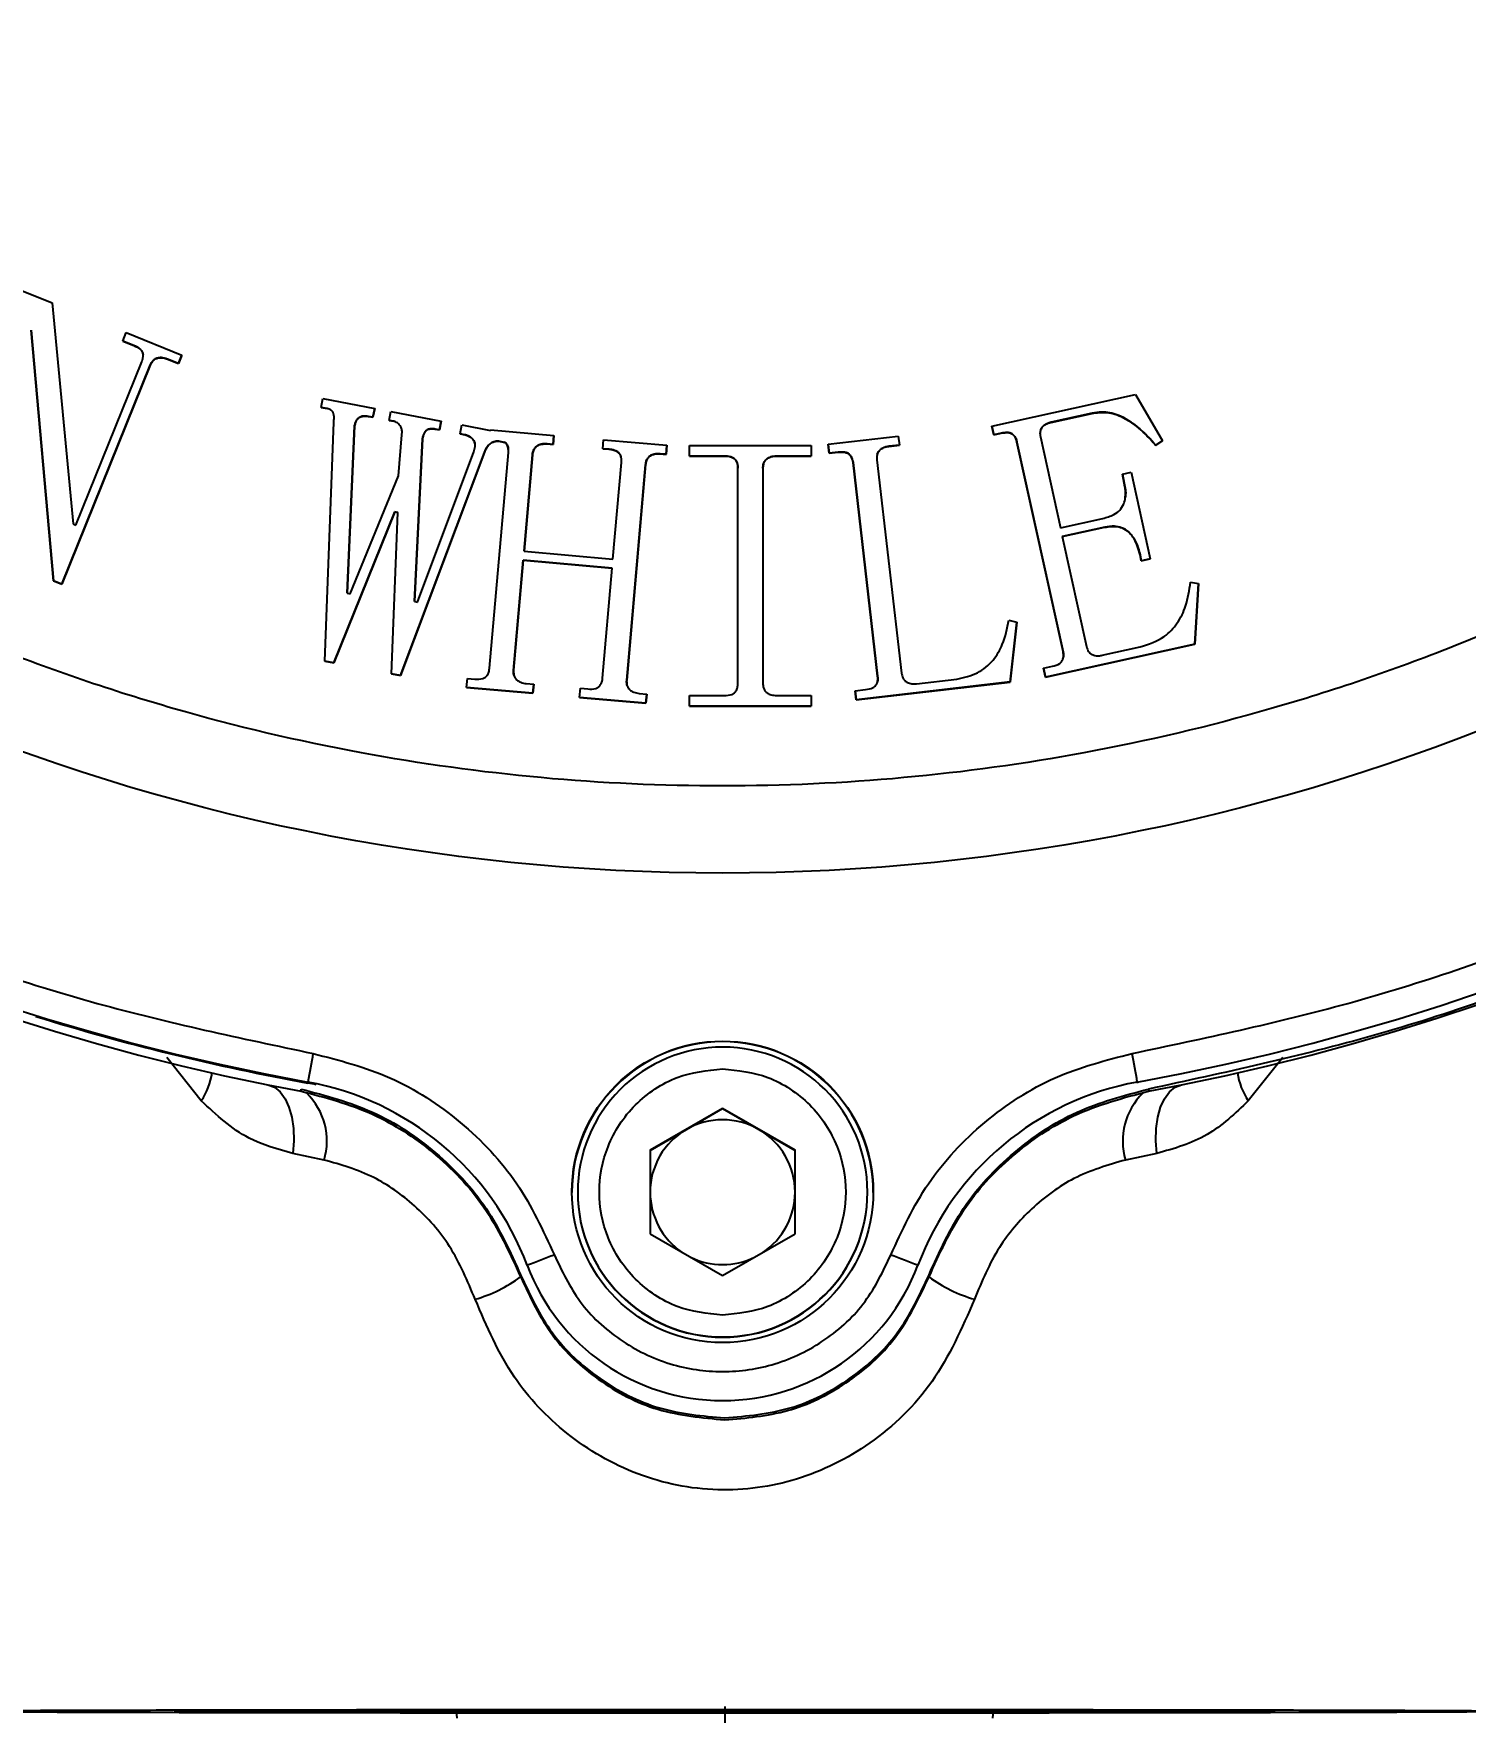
# Model space of a CAD drawing. Header units: millimetres. Extents: x 2126 to 3741, y 477 to 1658.
# Drawn here: x 3296.5 to 3345.9, y 1257.4 to 1315.3 of the extents above; entities that cross this region are included whole.
import ezdxf

# ---------------------------------------------------------------- set-up
doc = ezdxf.new("R2010")
doc.units = ezdxf.units.MM
doc.linetypes.add('EB_DASHDOT', pattern=[39, 30, -3, 3, -3])
doc.layers.add('AM_5', color=3, linetype='Continuous', lineweight=25)
doc.layers.add('CAXA1', color=1, linetype='EB_DASHDOT', lineweight=25)
doc.styles.add('SLDTEXTSTYLE1', font='txt.shx', dxfattribs={"width": 0.7, "bigfont": 'gbcbig.shx'})
doc.dimstyles.new('SLDDIMSTYLE12$0', dxfattribs={"dimtxt": 12, "dimasz": 10, "dimexe": 0, "dimexo": 0.0625, "dimgap": 0.875, "dimtad": 1, "dimdec": 1, "dimlfac": 1.8, "dimrnd": 1e-09, "dimzin": 12, "dimdsep": 46, "dimtxsty": 'SLDTEXTSTYLE1', "dimcen": 0.09, "dimdle": 8.16, "dimclrd": 3, "dimclre": 3, "dimadec": 0, "dimazin": 3, "dimtfac": 1, "dimtdec": 1, "dimtofl": 0, "dimtmove": 0, "dimatfit": 3, "dimfxl": 0, "dimfrac": 2, "dimtolj": 1, "dimlwd": 5, "dimlwe": 5, "dimarcsym": 0})

# ---------------------------------------------------------------- blocks, each defined once
blk = doc.blocks.new('*D71')
at = {"layer": 'AM_5', "color": 3, "linetype": 'Continuous', "lineweight": 5, "transparency": 16777216}
for p, q in [((3320.125, 1555.77), (2982.273, 1555.77)), ((2982.273, 1177.92), (2982.273, 1545.77))]:
    blk.add_line(p, q, dxfattribs=at)
at = {"layer": 'AM_5', "color": 3, "lineweight": 5, "transparency": 16777216}
blk.add_line((3215.258, 1167.92), (2982.273, 1167.92), dxfattribs=at)
at = {"layer": 'AM_5', "color": 3, "lineweight": 50, "transparency": 16777216}
for points in [[(2980.606, 1545.77), (2983.94, 1545.77), (2982.273, 1555.77)], [(2980.606, 1177.92), (2983.94, 1177.92), (2982.273, 1167.92)]]:
    blk.add_solid(points, dxfattribs=at)
at = {"layer": 'Defpoints', "color": 0, "lineweight": 50, "transparency": 16777216}
for p in [(2982.273, 1555.77), (3320.187, 1555.77), (3215.321, 1167.92)]:
    blk.add_point(p, dxfattribs=at)
at = {"layer": 'AM_5', "color": 0, "transparency": 16777216, "insert": (2975.398, 1361.845), "char_height": 12, "attachment_point": 5, "rotation": 90, "style": 'SLDTEXTSTYLE1'}
blk.add_mtext('\\A1;437', dxfattribs=at)

msp = doc.modelspace()

# ---------------------------------------------------------------- linework, layer by layer
at = {"color": 7, "linetype": 'Continuous', "lineweight": 25}
for p, q in [((3295.71, 1306.612), (3297.107, 1306.048)), ((3297.107, 1306.048), (3297.831, 1298.416)), ((3297.149, 1296.451), (3296.388, 1305.104)), ((3296.388, 1305.102), (3297.149, 1296.448)), ((3299.542, 1304.726), (3299.659, 1305.015)), ((3299.927, 1304.572), (3299.542, 1304.726)), ((3299.542, 1304.726), (3299.542, 1304.724)), ((3299.542, 1304.724), (3299.927, 1304.57)), ((3299.659, 1305.015), (3301.586, 1304.237)), ((3299.927, 1304.572), (3299.927, 1304.57)), ((3297.927, 1298.377), (3300.204, 1304.012)), ((3301.468, 1303.948), (3301.083, 1304.104)), ((3301.083, 1304.104), (3301.083, 1304.102)), ((3301.083, 1304.102), (3301.468, 1303.946)), ((3301.586, 1304.237), (3301.468, 1303.948)), ((3301.468, 1303.946), (3301.586, 1304.235)), ((3301.586, 1304.237), (3301.586, 1304.235)), ((3300.493, 1303.894), (3297.438, 1296.333)), ((3297.438, 1296.331), (3300.493, 1303.892)), ((3300.493, 1303.894), (3300.493, 1303.892)), ((3301.468, 1303.948), (3301.468, 1303.946)), ((3329.538, 1301.792), (3334.494, 1302.882)), ((3334.494, 1302.882), (3335.427, 1301.283)), ((3306.392, 1302.438), (3306.452, 1302.744)), ((3306.596, 1302.4), (3306.392, 1302.438)), ((3306.392, 1302.438), (3306.392, 1302.436)), ((3306.392, 1302.436), (3306.596, 1302.397)), ((3306.452, 1302.744), (3308.239, 1302.403)), ((3306.596, 1302.4), (3306.596, 1302.397)), ((3308.239, 1302.403), (3308.18, 1302.097)), ((3308.18, 1302.095), (3308.239, 1302.401)), ((3308.239, 1302.403), (3308.239, 1302.401)), ((3308.74, 1301.989), (3308.8, 1302.296)), ((3308.8, 1302.296), (3310.536, 1301.964)), ((3332.994, 1302.233), (3331.578, 1301.921)), ((3331.578, 1301.919), (3332.994, 1302.231)), ((3332.994, 1302.233), (3332.994, 1302.231)), ((3306.521, 1293.683), (3306.826, 1301.931)), ((3307.54, 1301.797), (3307.286, 1296.025)), ((3307.286, 1296.025), (3307.54, 1301.795)), ((3307.54, 1301.797), (3307.54, 1301.795)), ((3308.18, 1302.097), (3308.026, 1302.126)), ((3308.026, 1302.126), (3308.026, 1302.124)), ((3308.026, 1302.124), (3308.18, 1302.095)), ((3308.18, 1302.097), (3308.18, 1302.095)), ((3308.894, 1301.96), (3308.74, 1301.989)), ((3308.74, 1301.989), (3308.74, 1301.987)), ((3308.74, 1301.987), (3308.894, 1301.958)), ((3308.894, 1301.96), (3308.894, 1301.958)), ((3310.476, 1301.658), (3310.324, 1301.689)), ((3310.324, 1301.689), (3310.324, 1301.687)), ((3310.324, 1301.687), (3310.476, 1301.656)), ((3310.536, 1301.964), (3310.476, 1301.658)), ((3310.476, 1301.656), (3310.536, 1301.962)), ((3310.476, 1301.658), (3310.476, 1301.656)), ((3310.536, 1301.964), (3310.536, 1301.962)), ((3311.191, 1301.523), (3311.25, 1301.829)), ((3311.25, 1301.829), (3312.236, 1301.641)), ((3312.236, 1301.641), (3312.238, 1301.662)), ((3312.238, 1301.662), (3314.423, 1301.471)), ((3329.605, 1301.487), (3329.538, 1301.792)), ((3329.538, 1301.792), (3329.538, 1301.79)), ((3329.538, 1301.79), (3329.605, 1301.485)), ((3331.578, 1301.921), (3331.578, 1301.919)), ((3309.064, 1300.076), (3309.174, 1301.485)), ((3309.888, 1301.348), (3309.613, 1295.738)), ((3309.613, 1295.738), (3309.888, 1301.346)), ((3309.888, 1301.348), (3309.888, 1301.346)), ((3311.345, 1301.492), (3311.191, 1301.523)), ((3311.191, 1301.523), (3311.191, 1301.521)), ((3311.191, 1301.521), (3311.345, 1301.49)), ((3311.345, 1301.492), (3311.345, 1301.49)), ((3312.722, 1301.23), (3312.518, 1301.269)), ((3312.518, 1301.269), (3312.518, 1301.267)), ((3312.518, 1301.267), (3312.722, 1301.228)), ((3312.724, 1301.242), (3312.722, 1301.23)), ((3312.722, 1301.228), (3312.724, 1301.239)), ((3312.722, 1301.228), (3312.722, 1301.23)), ((3312.724, 1301.242), (3312.724, 1301.239)), ((3314.396, 1301.159), (3314.188, 1301.176)), ((3314.188, 1301.176), (3314.188, 1301.174)), ((3314.188, 1301.174), (3314.396, 1301.157)), ((3314.423, 1301.471), (3314.396, 1301.159)), ((3314.396, 1301.157), (3314.423, 1301.469)), ((3314.396, 1301.159), (3314.396, 1301.157)), ((3314.423, 1301.471), (3314.423, 1301.469)), ((3316.112, 1301.009), (3316.139, 1301.321)), ((3316.139, 1301.321), (3318.324, 1301.13)), ((3318.324, 1301.13), (3318.297, 1300.818)), ((3318.297, 1300.816), (3318.324, 1301.128)), ((3318.324, 1301.13), (3318.324, 1301.128)), ((3319.107, 1300.755), (3319.107, 1301.125)), ((3319.107, 1301.125), (3323.299, 1301.125)), ((3323.299, 1301.125), (3323.299, 1300.755)), ((3323.887, 1301.164), (3326.309, 1301.443)), ((3323.924, 1300.855), (3323.887, 1301.164)), ((3323.887, 1301.164), (3323.887, 1301.161)), ((3323.887, 1301.161), (3323.924, 1300.853)), ((3326.345, 1301.135), (3325.985, 1301.094)), ((3325.985, 1301.092), (3326.345, 1301.133)), ((3325.985, 1301.092), (3325.985, 1301.094)), ((3326.309, 1301.443), (3326.345, 1301.135)), ((3326.345, 1301.135), (3326.345, 1301.133)), ((3329.858, 1301.543), (3329.605, 1301.487)), ((3329.605, 1301.485), (3329.858, 1301.541)), ((3329.605, 1301.487), (3329.605, 1301.485)), ((3329.858, 1301.543), (3329.858, 1301.541)), ((3331.992, 1294.009), (3330.403, 1301.239)), ((3330.403, 1301.237), (3330.403, 1301.239)), ((3330.403, 1301.237), (3331.992, 1294.007)), ((3331.212, 1301.416), (3331.902, 1298.282)), ((3335.427, 1301.283), (3335.198, 1301.127)), ((3335.198, 1301.125), (3335.427, 1301.281)), ((3335.198, 1301.127), (3335.198, 1301.125)), ((3335.427, 1301.283), (3335.427, 1301.281)), ((3312.023, 1300.887), (3309.126, 1293.186)), ((3309.126, 1293.184), (3312.023, 1300.885)), ((3309.715, 1295.719), (3311.657, 1300.905)), ((3312.023, 1300.887), (3312.023, 1300.885)), ((3312.202, 1293.436), (3312.851, 1300.874)), ((3313.683, 1300.803), (3313.392, 1297.474)), ((3313.392, 1297.474), (3313.683, 1300.8)), ((3313.683, 1300.803), (3313.683, 1300.8)), ((3316.32, 1300.991), (3316.112, 1301.009)), ((3316.112, 1301.009), (3316.112, 1301.006)), ((3316.112, 1301.006), (3316.32, 1300.989)), ((3316.32, 1300.991), (3316.32, 1300.989)), ((3316.461, 1297.204), (3316.752, 1300.533)), ((3318.297, 1300.818), (3318.089, 1300.835)), ((3318.089, 1300.835), (3318.089, 1300.833)), ((3318.089, 1300.833), (3318.297, 1300.816)), ((3318.297, 1300.816), (3318.297, 1300.818)), ((3320.303, 1300.755), (3319.107, 1300.755)), ((3319.107, 1300.755), (3319.107, 1300.753)), ((3319.107, 1300.753), (3320.303, 1300.753)), ((3320.303, 1300.755), (3320.303, 1300.753)), ((3323.299, 1300.755), (3322.103, 1300.755)), ((3322.103, 1300.755), (3322.103, 1300.753)), ((3322.103, 1300.753), (3323.299, 1300.753)), ((3323.299, 1300.755), (3323.299, 1300.753)), ((3324.232, 1300.89), (3323.924, 1300.855)), ((3323.924, 1300.853), (3324.232, 1300.888)), ((3323.924, 1300.855), (3323.924, 1300.853)), ((3324.232, 1300.89), (3324.232, 1300.888)), ((3325.596, 1293.163), (3324.745, 1300.532)), ((3324.745, 1300.532), (3324.745, 1300.53)), ((3324.745, 1300.53), (3325.596, 1293.161)), ((3325.569, 1300.628), (3326.421, 1293.26)), ((3307.388, 1296.006), (3309.064, 1300.076)), ((3317.584, 1300.462), (3316.935, 1293.024)), ((3316.935, 1293.022), (3317.584, 1300.459)), ((3317.584, 1300.462), (3317.584, 1300.459)), ((3320.771, 1292.911), (3320.771, 1300.339)), ((3321.634, 1300.339), (3321.634, 1292.911)), ((3334.04, 1300.129), (3334.342, 1300.197)), ((3334.105, 1299.827), (3334.04, 1300.129)), ((3334.04, 1300.129), (3334.04, 1300.127)), ((3334.04, 1300.127), (3334.105, 1299.825)), ((3334.342, 1300.197), (3334.997, 1297.215)), ((3334.105, 1299.827), (3334.105, 1299.825)), ((3308.933, 1298.83), (3306.827, 1293.625)), ((3306.827, 1293.623), (3308.933, 1298.828)), ((3308.819, 1293.244), (3309.035, 1298.811)), ((3309.035, 1298.811), (3308.933, 1298.83)), ((3308.933, 1298.83), (3308.933, 1298.828)), ((3308.933, 1298.828), (3309.035, 1298.809)), ((3297.831, 1298.416), (3297.927, 1298.377)), ((3331.902, 1298.282), (3333.368, 1298.606)), ((3333.433, 1298.301), (3331.967, 1297.978)), ((3331.968, 1297.976), (3333.433, 1298.299)), ((3333.433, 1298.301), (3333.433, 1298.299)), ((3331.967, 1297.978), (3332.801, 1294.187)), ((3313.365, 1297.162), (3313.034, 1293.365)), ((3313.034, 1293.363), (3313.365, 1297.16)), ((3316.434, 1296.892), (3313.365, 1297.162)), ((3313.365, 1297.162), (3313.365, 1297.16)), ((3313.365, 1297.16), (3316.434, 1296.89)), ((3313.392, 1297.474), (3316.461, 1297.204)), ((3334.695, 1297.147), (3334.65, 1297.35)), ((3334.65, 1297.35), (3334.65, 1297.347)), ((3334.65, 1297.347), (3334.695, 1297.145)), ((3334.997, 1297.215), (3334.695, 1297.147)), ((3334.695, 1297.145), (3334.997, 1297.213)), ((3334.695, 1297.147), (3334.695, 1297.145)), ((3334.997, 1297.215), (3334.997, 1297.213)), ((3297.438, 1296.333), (3297.149, 1296.451)), ((3297.149, 1296.451), (3297.149, 1296.448)), ((3297.149, 1296.448), (3297.438, 1296.331)), ((3316.102, 1293.095), (3316.434, 1296.892)), ((3297.438, 1296.333), (3297.438, 1296.331)), ((3307.286, 1296.025), (3307.388, 1296.006)), ((3336.394, 1296.408), (3336.669, 1296.363)), ((3336.669, 1296.363), (3336.546, 1294.267)), ((3336.546, 1294.265), (3336.669, 1296.361)), ((3336.669, 1296.363), (3336.669, 1296.361)), ((3309.613, 1295.738), (3309.715, 1295.719)), ((3330.125, 1295.097), (3330.395, 1295.022)), ((3330.395, 1295.022), (3330.164, 1292.961)), ((3330.164, 1292.959), (3330.395, 1295.02)), ((3330.395, 1295.022), (3330.395, 1295.02)), ((3336.546, 1294.267), (3331.389, 1293.133)), ((3331.389, 1293.131), (3336.546, 1294.265)), ((3333.344, 1293.882), (3334.658, 1294.171)), ((3336.546, 1294.267), (3336.546, 1294.265)), ((3306.827, 1293.625), (3306.521, 1293.683)), ((3306.521, 1293.683), (3306.521, 1293.681)), ((3306.521, 1293.681), (3306.827, 1293.623)), ((3306.827, 1293.625), (3306.827, 1293.623)), ((3331.992, 1294.009), (3331.992, 1294.007)), ((3309.126, 1293.186), (3308.819, 1293.244)), ((3308.819, 1293.244), (3308.819, 1293.241)), ((3308.819, 1293.241), (3309.126, 1293.184)), ((3309.126, 1293.186), (3309.126, 1293.184)), ((3311.408, 1292.773), (3311.437, 1293.085)), ((3311.437, 1293.085), (3311.697, 1293.062)), ((3313.034, 1293.365), (3313.034, 1293.363)), ((3316.935, 1293.024), (3316.935, 1293.022)), ((3330.164, 1292.961), (3324.856, 1292.347)), ((3324.856, 1292.344), (3330.164, 1292.959)), ((3325.596, 1293.163), (3325.596, 1293.161)), ((3326.933, 1292.901), (3328.324, 1293.061)), ((3330.164, 1292.961), (3330.164, 1292.959)), ((3331.322, 1293.437), (3331.624, 1293.505)), ((3331.389, 1293.133), (3331.322, 1293.437)), ((3331.322, 1293.437), (3331.322, 1293.435)), ((3331.322, 1293.435), (3331.389, 1293.131)), ((3331.389, 1293.133), (3331.389, 1293.131)), ((3313.696, 1292.573), (3311.408, 1292.773)), ((3311.408, 1292.773), (3311.408, 1292.771)), ((3311.408, 1292.771), (3313.696, 1292.571)), ((3313.465, 1292.906), (3313.725, 1292.885)), ((3313.725, 1292.885), (3313.696, 1292.573)), ((3313.696, 1292.571), (3313.725, 1292.883)), ((3313.696, 1292.573), (3313.696, 1292.571)), ((3313.725, 1292.885), (3313.725, 1292.883)), ((3315.309, 1292.431), (3315.338, 1292.743)), ((3317.597, 1292.23), (3315.309, 1292.431)), ((3315.309, 1292.431), (3315.309, 1292.428)), ((3315.309, 1292.428), (3317.597, 1292.228)), ((3315.338, 1292.743), (3315.598, 1292.721)), ((3317.366, 1292.565), (3317.626, 1292.542)), ((3317.626, 1292.542), (3317.597, 1292.23)), ((3317.597, 1292.228), (3317.626, 1292.54)), ((3317.626, 1292.542), (3317.626, 1292.54)), ((3319.107, 1292.125), (3319.107, 1292.495)), ((3319.107, 1292.495), (3320.303, 1292.495)), ((3322.103, 1292.495), (3323.299, 1292.495)), ((3323.299, 1292.495), (3323.299, 1292.125)), ((3324.82, 1292.657), (3325.18, 1292.697)), ((3324.856, 1292.347), (3324.82, 1292.657)), ((3324.82, 1292.657), (3324.82, 1292.655)), ((3324.82, 1292.655), (3324.856, 1292.344)), ((3317.597, 1292.23), (3317.597, 1292.228)), ((3323.299, 1292.125), (3319.107, 1292.125)), ((3319.107, 1292.125), (3319.107, 1292.123)), ((3319.107, 1292.123), (3323.299, 1292.123)), ((3323.299, 1292.125), (3323.299, 1292.123)), ((3324.856, 1292.347), (3324.856, 1292.344)), ((3302.255, 1278.512), (3301.065, 1280.008)), ((3339.573, 1280.002), (3338.386, 1278.512)), ((3304.556, 1279.062), (3305.703, 1278.842)), ((3305.931, 1279.122), (3305.931, 1279.156)), ((3334.557, 1279.156), (3334.557, 1279.122)), ((3334.938, 1278.841), (3336.085, 1279.062)), ((3305.703, 1278.842), (3305.703, 1278.914)), ((3334.938, 1278.914), (3334.938, 1278.841)), ((3320.244, 1278.25), (3317.744, 1276.807)), ((3318.994, 1277.522), (3320.244, 1278.244)), ((3322.744, 1276.807), (3320.244, 1278.25)), ((3320.244, 1278.244), (3320.244, 1278.25)), ((3320.244, 1278.244), (3321.494, 1277.522)), ((3317.744, 1276.8), (3318.994, 1277.522)), ((3321.494, 1277.522), (3322.744, 1276.8)), ((3317.744, 1276.807), (3317.744, 1273.92)), ((3322.744, 1273.92), (3322.744, 1276.807)), ((3306.495, 1276.466), (3305.41, 1276.694)), ((3335.232, 1276.693), (3334.147, 1276.466)), ((3315.244, 1275.362), (3315.244, 1275.351)), ((3325.244, 1275.351), (3325.244, 1275.362)), ((3317.744, 1273.92), (3320.244, 1272.477)), ((3320.244, 1272.477), (3322.744, 1273.92)), ((3313.504, 1272.834), (3313.504, 1272.8)), ((3326.984, 1272.8), (3326.984, 1272.834)), ((3313.273, 1272.502), (3313.273, 1272.435)), ((3327.369, 1272.435), (3327.369, 1272.502)), ((3311.053, 1257.474), (3311.071, 1257.21)), ((3329.571, 1257.21), (3329.589, 1257.474))]:
    msp.add_line(p, q, dxfattribs=at)
at = {"color": 7, "linetype": 'Continuous', "lineweight": 25, "flags": 128}
for points in [[(3304.556, 1279.062), (3304.778, 1278.976), (3304.977, 1278.815), (3305.146, 1278.583), (3305.281, 1278.289), (3305.378, 1277.941), (3305.432, 1277.55), (3305.443, 1277.13), (3305.41, 1276.694)], [(3335.232, 1276.693), (3335.199, 1277.13), (3335.209, 1277.55), (3335.264, 1277.941), (3335.36, 1278.288), (3335.495, 1278.583), (3335.665, 1278.814), (3335.864, 1278.976), (3336.085, 1279.062)]]:
    msp.add_lwpolyline(points, dxfattribs=at)
at = {"color": 7, "linetype": 'Continuous', "lineweight": 25}
for centre, radius in [((3320.244, 1357.867), 71.5), ((3320.244, 1275.368), 5.2)]:
    msp.add_circle(centre, radius, dxfattribs=at)
for centre, radius, start, end in [((3320.244, 1357.865), 80, 190.30617, 259.69396), ((3320.244, 1357.865), 80, 280.30604, 349.69383), ((3320.321, 1357.493), 80, 190.52799, 258.6349), ((3320.321, 1357.493), 80, 281.36448, 349.47139), ((3320.244, 1357.831), 80, 252.76849, 259.69392), ((3320.244, 1275.351), 5.2, 0.00011, 179.99974), ((3320.244, 1275.362), 5, 89.99962, 179.99978), ((3320.244, 1275.362), 5, 359.99991, 89.99976), ((3954.159, 1162.046), 658.722, 169.672162, 169.759325), ((2686.348, 1162.05), 658.702, 10.240673, 10.327838), ((3300.362, 1279.8), 2.29, 325.76645, 351.8077), ((3304.142, 1269.318), 10, 20.58678, 79.69395), ((3304.142, 1269.283), 10, 78.01772, 79.69392), ((3336.346, 1269.318), 10, 100.30605, 159.41322), ((3340.28, 1279.8), 2.29, 188.19168, 214.23293), ((3304.287, 1277.121), 2.303, 343.4735, 45.70276), ((3336.357, 1277.121), 2.305, 134.36929, 196.50795), ((3320.244, 1275.357), 2.5, 119.9996, 179.99966), ((3320.244, 1275.357), 2.5, 59.99975, 119.99962), ((3320.244, 1275.357), 2.5, 359.99971, 59.99978), ((3320.244, 1275.362), 5, 179.99994, 359.99975), ((3320.244, 1275.351), 5, 179.99994, 359.99975), ((3320.244, 1275.357), 2.5, 179.99971, 236.17979), ((3320.244, 1275.357), 2.5, 303.81959, 359.99967), ((3358.252, 1155.833), 125.266, 110.47237, 110.93011), ((3320.244, 1275.366), 7.2, 200.5868, 339.4132), ((3320.244, 1275.357), 2.5, 243.81973, 296.17964), ((3282.236, 1155.834), 125.265, 69.06989, 69.52763), ((3310.357, 1276.372), 4.899, 285.98985, 306.52729), ((3330.285, 1276.372), 4.899, 233.47211, 254.00953)]:
    msp.add_arc(centre, radius, start, end, dxfattribs=at)
for points, knots in [([(3388.744, 1357.874), (3388.689, 1355.785), (3388.579, 1351.607), (3387.669, 1345.268), (3386.183, 1338.915), (3384.01, 1332.55), (3381.179, 1326.327), (3377.665, 1320.304), (3373.511, 1314.612), (3368.767, 1309.351), (3363.506, 1304.607), (3357.814, 1300.453), (3351.791, 1296.939), (3345.568, 1294.108), (3339.203, 1291.937), (3332.85, 1290.441), (3326.511, 1289.564), (3320.244, 1289.279), (3313.977, 1289.564), (3307.638, 1290.441), (3301.286, 1291.936), (3294.92, 1294.108), (3288.697, 1296.939), (3282.674, 1300.453), (3276.982, 1304.607), (3271.721, 1309.351), (3266.977, 1314.612), (3262.823, 1320.304), (3259.309, 1326.327), (3256.478, 1332.55), (3254.305, 1338.915), (3252.819, 1345.268), (3251.909, 1351.607), (3251.799, 1355.785), (3251.744, 1357.874)], [0, 0, 0, 0, 0.029124, 0.058248, 0.08912, 0.119994, 0.151902, 0.184313, 0.217069, 0.25, 0.282931, 0.315687, 0.348098, 0.380006, 0.410878, 0.441752, 0.470875, 0.5, 0.529123, 0.558248, 0.58912, 0.619994, 0.651902, 0.684313, 0.717069, 0.75, 0.782931, 0.815687, 0.848098, 0.880006, 0.910878, 0.941752, 0.970875, 1, 1, 1, 1]), ([(3242.519, 1343.734), (3243.045, 1341.238), (3244.107, 1336.201), (3246.646, 1328.824), (3249.915, 1321.582), (3253.978, 1314.603), (3258.79, 1308), (3264.282, 1301.906), (3270.376, 1296.413), (3276.979, 1291.602), (3283.958, 1287.539), (3291.2, 1284.27), (3298.577, 1281.731), (3303.614, 1280.669), (3306.11, 1280.142)], [0, 0, 0, 0, 0.079959, 0.161371, 0.244142, 0.328893, 0.414217, 0.5, 0.585778, 0.671102, 0.755858, 0.838624, 0.920039, 1, 1, 1, 1]), ([(3334.378, 1280.142), (3336.874, 1280.669), (3341.911, 1281.731), (3349.288, 1284.27), (3356.53, 1287.539), (3363.509, 1291.601), (3370.112, 1296.413), (3376.206, 1301.906), (3381.698, 1307.999), (3386.51, 1314.602), (3390.573, 1321.581), (3393.842, 1328.823), (3396.381, 1336.2), (3397.443, 1341.238), (3397.969, 1343.734)], [0, 0, 0, 0, 0.0799588, 0.1613715, 0.2441424, 0.3288926, 0.4142166, 0.5, 0.5857784, 0.6711024, 0.7558576, 0.8386237, 0.9200388, 1, 1, 1, 1]), ([(3300.204, 1304.012), (3300.225, 1304.072), (3300.255, 1304.165), (3300.247, 1304.299), (3300.203, 1304.391), (3300.099, 1304.493), (3299.998, 1304.539), (3299.927, 1304.572)], [0, 0, 0, 0, 0.263647, 0.403144, 0.543417, 0.677144, 1, 1, 1, 1]), ([(3299.927, 1304.57), (3300.009, 1304.533), (3300.123, 1304.48), (3300.227, 1304.354), (3300.241, 1304.284), (3300.248, 1304.25)], [0, 0, 0, 0, 0.55917, 0.783276, 1, 1, 1, 1]), ([(3301.083, 1304.104), (3301.017, 1304.126), (3300.906, 1304.164), (3300.751, 1304.147), (3300.641, 1304.099), (3300.551, 1304.015), (3300.514, 1303.938), (3300.493, 1303.894)], [0, 0, 0, 0, 0.292493, 0.488495, 0.642099, 0.795375, 1, 1, 1, 1]), ([(3300.493, 1303.892), (3300.523, 1303.951), (3300.571, 1304.045), (3300.69, 1304.125), (3300.813, 1304.154), (3300.949, 1304.15), (3301.04, 1304.117), (3301.083, 1304.102)], [0, 0, 0, 0, 0.277567, 0.434289, 0.591034, 0.809151, 1, 1, 1, 1]), ([(3306.826, 1301.931), (3306.837, 1302.013), (3306.853, 1302.126), (3306.806, 1302.264), (3306.748, 1302.338), (3306.672, 1302.38), (3306.621, 1302.393), (3306.596, 1302.4)], [0, 0, 0, 0, 0.409045, 0.568709, 0.729731, 0.871998, 1, 1, 1, 1]), ([(3335.198, 1301.127), (3335.008, 1301.335), (3334.628, 1301.751), (3333.989, 1302.174), (3333.401, 1302.299), (3333.104, 1302.251), (3332.994, 1302.233)], [0, 0, 0, 0, 0.324948, 0.652823, 0.870839, 1, 1, 1, 1]), ([(3332.994, 1302.231), (3333.162, 1302.252), (3333.528, 1302.298), (3334.185, 1302.07), (3334.74, 1301.637), (3335.072, 1301.265), (3335.198, 1301.125)], [0, 0, 0, 0, 0.194478, 0.422538, 0.782169, 1, 1, 1, 1]), ([(3308.026, 1302.126), (3307.961, 1302.134), (3307.861, 1302.146), (3307.729, 1302.107), (3307.642, 1302.041), (3307.574, 1301.934), (3307.553, 1301.847), (3307.54, 1301.797)], [0, 0, 0, 0, 0.286948, 0.445283, 0.603611, 0.766841, 1, 1, 1, 1]), ([(3307.54, 1301.795), (3307.554, 1301.85), (3307.577, 1301.943), (3307.656, 1302.053), (3307.751, 1302.116), (3307.88, 1302.142), (3307.971, 1302.131), (3308.026, 1302.124)], [0, 0, 0, 0, 0.255208, 0.42331, 0.591938, 0.753059, 1, 1, 1, 1]), ([(3309.174, 1301.485), (3309.181, 1301.542), (3309.193, 1301.639), (3309.136, 1301.787), (3309.038, 1301.903), (3308.939, 1301.942), (3308.894, 1301.96)], [0, 0, 0, 0, 0.280717, 0.477013, 0.764436, 1, 1, 1, 1]), ([(3310.324, 1301.689), (3310.277, 1301.696), (3310.201, 1301.708), (3310.093, 1301.688), (3310.017, 1301.64), (3309.945, 1301.546), (3309.909, 1301.444), (3309.892, 1301.366), (3309.888, 1301.348)], [0, 0, 0, 0, 0.219728, 0.360437, 0.501962, 0.629609, 0.910972, 1, 1, 1, 1]), ([(3309.888, 1301.346), (3309.908, 1301.426), (3309.935, 1301.537), (3310.028, 1301.649), (3310.109, 1301.69), (3310.211, 1301.704), (3310.281, 1301.693), (3310.324, 1301.687)], [0, 0, 0, 0, 0.38172, 0.524456, 0.668024, 0.797539, 1, 1, 1, 1]), ([(3331.578, 1301.921), (3331.5, 1301.897), (3331.382, 1301.861), (3331.261, 1301.746), (3331.204, 1301.634), (3331.193, 1301.519), (3331.206, 1301.448), (3331.212, 1301.416)], [0, 0, 0, 0, 0.339866, 0.516986, 0.694619, 0.862206, 1, 1, 1, 1]), ([(3331.214, 1301.62), (3331.22, 1301.645), (3331.237, 1301.707), (3331.313, 1301.799), (3331.431, 1301.878), (3331.53, 1301.905), (3331.578, 1301.919)], [0, 0, 0, 0, 0.153617, 0.387639, 0.698766, 1, 1, 1, 1]), ([(3311.657, 1300.905), (3311.677, 1300.963), (3311.71, 1301.058), (3311.703, 1301.198), (3311.656, 1301.305), (3311.575, 1301.395), (3311.469, 1301.462), (3311.385, 1301.482), (3311.345, 1301.492)], [0, 0, 0, 0, 0.234067, 0.380912, 0.528267, 0.670545, 0.840377, 1, 1, 1, 1]), ([(3311.345, 1301.49), (3311.414, 1301.47), (3311.527, 1301.437), (3311.641, 1301.324), (3311.695, 1301.232), (3311.697, 1301.175), (3311.698, 1301.162)], [0, 0, 0, 0, 0.411268, 0.667218, 0.924779, 1, 1, 1, 1]), ([(3312.518, 1301.269), (3312.462, 1301.268), (3312.355, 1301.266), (3312.209, 1301.182), (3312.097, 1301.052), (3312.048, 1300.943), (3312.023, 1300.887)], [0, 0, 0, 0, 0.2469872, 0.468153, 0.7284619, 1, 1, 1, 1]), ([(3312.023, 1300.885), (3312.057, 1300.961), (3312.113, 1301.086), (3312.256, 1301.21), (3312.39, 1301.271), (3312.48, 1301.268), (3312.518, 1301.267)], [0, 0, 0, 0, 0.365295, 0.600157, 0.833953, 1, 1, 1, 1]), ([(3312.851, 1300.874), (3312.853, 1300.919), (3312.858, 1301.009), (3312.822, 1301.129), (3312.77, 1301.206), (3312.734, 1301.234), (3312.724, 1301.242)], [0, 0, 0, 0, 0.330301, 0.665596, 0.906266, 1, 1, 1, 1]), ([(3312.724, 1301.239), (3312.748, 1301.217), (3312.802, 1301.167), (3312.844, 1301.076), (3312.845, 1301.013), (3312.846, 1300.991)], [0, 0, 0, 0, 0.343672, 0.771515, 1, 1, 1, 1]), ([(3314.188, 1301.176), (3314.118, 1301.178), (3314.002, 1301.182), (3313.859, 1301.122), (3313.767, 1301.045), (3313.704, 1300.937), (3313.691, 1300.852), (3313.683, 1300.803)], [0, 0, 0, 0, 0.290077, 0.48445, 0.638173, 0.79153, 1, 1, 1, 1]), ([(3313.683, 1300.8), (3313.692, 1300.853), (3313.707, 1300.944), (3313.779, 1301.057), (3313.888, 1301.137), (3314.03, 1301.181), (3314.137, 1301.176), (3314.188, 1301.174)], [0, 0, 0, 0, 0.224861, 0.386581, 0.549015, 0.787195, 1, 1, 1, 1]), ([(3325.985, 1301.094), (3325.912, 1301.08), (3325.799, 1301.057), (3325.67, 1300.969), (3325.595, 1300.874), (3325.561, 1300.754), (3325.566, 1300.672), (3325.569, 1300.628)], [0, 0, 0, 0, 0.311431, 0.483158, 0.654996, 0.813001, 1, 1, 1, 1]), ([(3325.584, 1300.816), (3325.596, 1300.848), (3325.625, 1300.925), (3325.739, 1301.023), (3325.868, 1301.076), (3325.959, 1301.089), (3325.985, 1301.092)], [0, 0, 0, 0, 0.200139, 0.468383, 0.843354, 1, 1, 1, 1]), ([(3329.858, 1301.541), (3329.947, 1301.558), (3330.072, 1301.581), (3330.229, 1301.531), (3330.318, 1301.451), (3330.375, 1301.348), (3330.394, 1301.271), (3330.403, 1301.237)], [0, 0, 0, 0, 0.369411, 0.518582, 0.668914, 0.853903, 1, 1, 1, 1]), ([(3330.403, 1301.239), (3330.387, 1301.296), (3330.362, 1301.388), (3330.281, 1301.493), (3330.183, 1301.554), (3330.036, 1301.577), (3329.926, 1301.556), (3329.858, 1301.543)], [0, 0, 0, 0, 0.243865, 0.391737, 0.541046, 0.710969, 1, 1, 1, 1]), ([(3316.752, 1300.533), (3316.754, 1300.591), (3316.758, 1300.687), (3316.712, 1300.808), (3316.649, 1300.89), (3316.534, 1300.956), (3316.42, 1300.98), (3316.337, 1300.989), (3316.32, 1300.991)], [0, 0, 0, 0, 0.237356, 0.392761, 0.524029, 0.65536, 0.93072, 1, 1, 1, 1]), ([(3316.32, 1300.989), (3316.412, 1300.978), (3316.54, 1300.962), (3316.673, 1300.864), (3316.722, 1300.788), (3316.733, 1300.736), (3316.737, 1300.72)], [0, 0, 0, 0, 0.508362, 0.70662, 0.904854, 1, 1, 1, 1]), ([(3318.089, 1300.835), (3318.019, 1300.837), (3317.903, 1300.841), (3317.76, 1300.781), (3317.668, 1300.704), (3317.605, 1300.596), (3317.592, 1300.511), (3317.584, 1300.462)], [0, 0, 0, 0, 0.290077, 0.48445, 0.638173, 0.79153, 1, 1, 1, 1]), ([(3317.584, 1300.459), (3317.593, 1300.512), (3317.608, 1300.604), (3317.679, 1300.716), (3317.789, 1300.796), (3317.931, 1300.841), (3318.038, 1300.835), (3318.089, 1300.833)], [0, 0, 0, 0, 0.224861, 0.386581, 0.549015, 0.787195, 1, 1, 1, 1]), ([(3320.771, 1300.339), (3320.768, 1300.4), (3320.764, 1300.497), (3320.704, 1300.619), (3320.626, 1300.692), (3320.49, 1300.749), (3320.38, 1300.753), (3320.303, 1300.755)], [0, 0, 0, 0, 0.250411, 0.398556, 0.54744, 0.686236, 1, 1, 1, 1]), ([(3320.303, 1300.753), (3320.377, 1300.751), (3320.488, 1300.747), (3320.626, 1300.691), (3320.705, 1300.615), (3320.759, 1300.504), (3320.77, 1300.408), (3320.771, 1300.347), (3320.771, 1300.337)], [0, 0, 0, 0, 0.304676, 0.455037, 0.606549, 0.74539, 0.96037, 1, 1, 1, 1]), ([(3322.103, 1300.755), (3322.032, 1300.751), (3321.916, 1300.743), (3321.778, 1300.671), (3321.693, 1300.584), (3321.642, 1300.472), (3321.637, 1300.387), (3321.634, 1300.339)], [0, 0, 0, 0, 0.2944044, 0.4877252, 0.6436082, 0.7993468, 1, 1, 1, 1]), ([(3321.634, 1300.337), (3321.638, 1300.39), (3321.643, 1300.482), (3321.705, 1300.6), (3321.804, 1300.687), (3321.941, 1300.746), (3322.049, 1300.751), (3322.103, 1300.753)], [0, 0, 0, 0, 0.222894, 0.384836, 0.547319, 0.773072, 1, 1, 1, 1]), ([(3324.745, 1300.532), (3324.732, 1300.599), (3324.712, 1300.701), (3324.63, 1300.814), (3324.536, 1300.876), (3324.397, 1300.903), (3324.294, 1300.895), (3324.232, 1300.89)], [0, 0, 0, 0, 0.282665, 0.424863, 0.567605, 0.744514, 1, 1, 1, 1]), ([(3324.232, 1300.888), (3324.31, 1300.894), (3324.423, 1300.903), (3324.566, 1300.859), (3324.654, 1300.788), (3324.719, 1300.675), (3324.735, 1300.582), (3324.745, 1300.53)], [0, 0, 0, 0, 0.321075, 0.465897, 0.611592, 0.779813, 1, 1, 1, 1]), ([(3333.368, 1298.606), (3333.499, 1298.641), (3333.712, 1298.699), (3333.962, 1298.881), (3334.097, 1299.093), (3334.164, 1299.391), (3334.142, 1299.638), (3334.11, 1299.801), (3334.105, 1299.827)], [0, 0, 0, 0, 0.2467259, 0.3998867, 0.5540311, 0.6957626, 0.9510683, 1, 1, 1, 1]), ([(3334.105, 1299.825), (3334.139, 1299.672), (3334.177, 1299.501), (3334.138, 1299.334), (3334.134, 1299.316)], [0, 0, 0, 0, 0.889779, 1, 1, 1, 1]), ([(3333.433, 1298.299), (3333.595, 1298.322), (3333.844, 1298.358), (3334.159, 1298.228), (3334.387, 1298.017), (3334.557, 1297.713), (3334.621, 1297.464), (3334.65, 1297.347)], [0, 0, 0, 0, 0.273265, 0.418209, 0.562823, 0.795258, 1, 1, 1, 1]), ([(3334.65, 1297.35), (3334.597, 1297.541), (3334.517, 1297.826), (3334.275, 1298.142), (3334.035, 1298.296), (3333.74, 1298.352), (3333.545, 1298.32), (3333.433, 1298.301)], [0, 0, 0, 0, 0.333895, 0.499037, 0.66578, 0.808284, 1, 1, 1, 1]), ([(3334.658, 1294.171), (3334.949, 1294.265), (3335.449, 1294.427), (3335.965, 1294.979), (3336.276, 1295.632), (3336.351, 1296.127), (3336.394, 1296.408)], [0, 0, 0, 0, 0.295552, 0.509146, 0.721996, 1, 1, 1, 1]), ([(3328.324, 1293.061), (3328.571, 1293.115), (3329.047, 1293.217), (3329.596, 1293.678), (3329.964, 1294.321), (3330.066, 1294.812), (3330.125, 1295.097)], [0, 0, 0, 0, 0.254501, 0.491089, 0.704746, 1, 1, 1, 1]), ([(3332.801, 1294.187), (3332.821, 1294.125), (3332.851, 1294.028), (3332.951, 1293.928), (3333.07, 1293.876), (3333.206, 1293.857), (3333.302, 1293.874), (3333.344, 1293.882)], [0, 0, 0, 0, 0.271137, 0.427796, 0.584166, 0.818016, 1, 1, 1, 1]), ([(3331.624, 1293.505), (3331.714, 1293.528), (3331.84, 1293.56), (3331.961, 1293.675), (3332.009, 1293.791), (3332.013, 1293.907), (3331.997, 1293.983), (3331.992, 1294.009)], [0, 0, 0, 0, 0.37884, 0.527566, 0.676229, 0.889817, 1, 1, 1, 1]), ([(3331.992, 1294.007), (3332.008, 1293.934), (3332.025, 1293.86), (3332.001, 1293.793), (3332.001, 1293.792)], [0, 0, 0, 0, 0.994206, 1, 1, 1, 1]), ([(3311.697, 1293.062), (3311.789, 1293.057), (3311.919, 1293.05), (3312.068, 1293.124), (3312.144, 1293.214), (3312.187, 1293.322), (3312.197, 1293.401), (3312.202, 1293.436)], [0, 0, 0, 0, 0.3758207, 0.5238074, 0.6720575, 0.8532035, 1, 1, 1, 1]), ([(3313.053, 1293.18), (3313.045, 1293.205), (3313.028, 1293.264), (3313.032, 1293.326), (3313.034, 1293.363)], [0, 0, 0, 0, 0.41224, 1, 1, 1, 1]), ([(3313.034, 1293.365), (3313.032, 1293.308), (3313.03, 1293.213), (3313.085, 1293.091), (3313.167, 1293.006), (3313.295, 1292.935), (3313.401, 1292.917), (3313.465, 1292.906)], [0, 0, 0, 0, 0.238138, 0.394231, 0.549692, 0.728395, 1, 1, 1, 1]), ([(3315.598, 1292.721), (3315.69, 1292.716), (3315.819, 1292.709), (3315.969, 1292.783), (3316.045, 1292.873), (3316.088, 1292.981), (3316.098, 1293.06), (3316.102, 1293.095)], [0, 0, 0, 0, 0.375821, 0.523807, 0.672057, 0.853203, 1, 1, 1, 1]), ([(3316.954, 1292.839), (3316.946, 1292.864), (3316.929, 1292.923), (3316.932, 1292.985), (3316.935, 1293.022)], [0, 0, 0, 0, 0.41224, 1, 1, 1, 1]), ([(3316.935, 1293.024), (3316.933, 1292.967), (3316.931, 1292.872), (3316.986, 1292.75), (3317.068, 1292.665), (3317.196, 1292.594), (3317.302, 1292.576), (3317.366, 1292.565)], [0, 0, 0, 0, 0.238138, 0.394231, 0.549692, 0.728395, 1, 1, 1, 1]), ([(3325.18, 1292.697), (3325.269, 1292.711), (3325.393, 1292.731), (3325.526, 1292.827), (3325.584, 1292.929), (3325.607, 1293.046), (3325.6, 1293.126), (3325.596, 1293.163)], [0, 0, 0, 0, 0.36734, 0.515297, 0.663697, 0.845087, 1, 1, 1, 1]), ([(3325.596, 1293.161), (3325.604, 1293.102), (3325.612, 1293.034), (3325.589, 1292.973), (3325.587, 1292.966)], [0, 0, 0, 0, 0.88537, 1, 1, 1, 1]), ([(3326.421, 1293.26), (3326.43, 1293.207), (3326.447, 1293.115), (3326.524, 1293.006), (3326.634, 1292.931), (3326.776, 1292.891), (3326.882, 1292.898), (3326.933, 1292.901)], [0, 0, 0, 0, 0.226887, 0.389122, 0.551824, 0.783972, 1, 1, 1, 1]), ([(3320.303, 1292.495), (3320.393, 1292.499), (3320.518, 1292.504), (3320.659, 1292.582), (3320.732, 1292.675), (3320.768, 1292.79), (3320.77, 1292.873), (3320.771, 1292.911)], [0, 0, 0, 0, 0.364031, 0.510061, 0.655864, 0.843841, 1, 1, 1, 1]), ([(3321.634, 1292.911), (3321.638, 1292.861), (3321.643, 1292.772), (3321.701, 1292.653), (3321.796, 1292.566), (3321.934, 1292.507), (3322.043, 1292.499), (3322.103, 1292.495)], [0, 0, 0, 0, 0.210223, 0.375759, 0.542534, 0.746796, 1, 1, 1, 1]), ([(3306.11, 1280.142), (3307.013, 1279.909), (3308.85, 1279.434), (3311.264, 1277.849), (3313.254, 1275.757), (3314.049, 1274.034), (3314.44, 1273.188)], [0, 0, 0, 0, 0.2457963, 0.5, 0.7542037, 1, 1, 1, 1]), ([(3326.048, 1273.188), (3326.439, 1274.034), (3327.234, 1275.757), (3329.224, 1277.849), (3331.638, 1279.434), (3333.475, 1279.909), (3334.378, 1280.142)], [0, 0, 0, 0, 0.245796, 0.5, 0.754204, 1, 1, 1, 1]), ([(3320.244, 1271.113), (3319.709, 1271.17), (3318.887, 1271.257), (3317.897, 1271.787), (3317.217, 1272.336), (3316.665, 1273.017), (3316.152, 1274.006), (3315.891, 1275.363), (3316.152, 1276.72), (3316.665, 1277.71), (3317.217, 1278.391), (3317.897, 1278.939), (3318.887, 1279.469), (3319.709, 1279.557), (3320.244, 1279.613)], [0, 0, 0, 0, 0.119728, 0.18418, 0.25, 0.31582, 0.380272, 0.5, 0.619728, 0.68418, 0.75, 0.81582, 0.880272, 1, 1, 1, 1]), ([(3320.244, 1279.613), (3320.779, 1279.557), (3321.601, 1279.469), (3322.591, 1278.939), (3323.271, 1278.391), (3323.823, 1277.71), (3324.336, 1276.72), (3324.597, 1275.363), (3324.336, 1274.006), (3323.823, 1273.017), (3323.271, 1272.336), (3322.591, 1271.787), (3321.601, 1271.257), (3320.779, 1271.17), (3320.244, 1271.113)], [0, 0, 0, 0, 0.119728, 0.18418, 0.25, 0.31582, 0.380272, 0.5, 0.619728, 0.68418, 0.75, 0.81582, 0.880272, 1, 1, 1, 1]), ([(3305.41, 1276.694), (3304.89, 1276.836), (3303.702, 1277.161), (3302.776, 1278.026), (3302.255, 1278.512)], [0, 0, 0, 0, 0.437173, 1, 1, 1, 1]), ([(3305.703, 1278.842), (3306.545, 1278.621), (3308.146, 1278.203), (3310.313, 1276.788), (3312.145, 1274.905), (3312.892, 1273.269), (3313.273, 1272.435)], [0, 0, 0, 0, 0.2609986, 0.4963679, 0.743003, 1, 1, 1, 1]), ([(3327.369, 1272.435), (3327.73, 1273.233), (3328.439, 1274.8), (3330.208, 1276.687), (3332.39, 1278.166), (3334.061, 1278.609), (3334.938, 1278.841)], [0, 0, 0, 0, 0.245631, 0.481896, 0.727956, 1, 1, 1, 1]), ([(3338.386, 1278.512), (3337.934, 1278.078), (3337.02, 1277.201), (3335.832, 1276.864), (3335.232, 1276.693)], [0, 0, 0, 0, 0.494118, 1, 1, 1, 1]), ([(3311.707, 1271.662), (3311.443, 1272.29), (3310.934, 1273.505), (3309.671, 1274.924), (3308.173, 1275.99), (3307.074, 1276.302), (3306.495, 1276.466)], [0, 0, 0, 0, 0.262025, 0.507092, 0.740571, 1, 1, 1, 1]), ([(3334.147, 1276.466), (3333.544, 1276.292), (3332.396, 1275.961), (3330.9, 1274.858), (3329.677, 1273.443), (3329.192, 1272.279), (3328.935, 1271.662)], [0, 0, 0, 0, 0.270328, 0.514495, 0.742852, 1, 1, 1, 1]), ([(3314.44, 1273.188), (3314.704, 1272.634), (3315.245, 1271.5), (3316.663, 1270.191), (3318.38, 1269.353), (3320.244, 1269.077), (3322.108, 1269.353), (3323.825, 1270.191), (3325.243, 1271.5), (3325.784, 1272.634), (3326.048, 1273.188)], [0, 0, 0, 0, 0.122089, 0.25, 0.377911, 0.5, 0.622089, 0.75, 0.877911, 1, 1, 1, 1]), ([(3313.273, 1272.435), (3313.607, 1271.724), (3314.253, 1270.352), (3315.932, 1268.8), (3317.97, 1267.717), (3319.537, 1267.574), (3320.321, 1267.502)], [0, 0, 0, 0, 0.255455, 0.493273, 0.746374, 1, 1, 1, 1]), ([(3320.321, 1267.502), (3321.056, 1267.565), (3322.546, 1267.693), (3324.587, 1268.711), (3326.339, 1270.264), (3327.022, 1271.703), (3327.369, 1272.435)], [0, 0, 0, 0, 0.237991, 0.481878, 0.736729, 1, 1, 1, 1]), ([(3328.935, 1271.662), (3328.504, 1270.673), (3327.668, 1268.754), (3325.461, 1266.62), (3322.877, 1265.319), (3320.05, 1264.931), (3317.252, 1265.496), (3314.836, 1266.906), (3312.854, 1268.981), (3312.104, 1270.733), (3311.707, 1271.662)], [0, 0, 0, 0, 0.139027, 0.269753, 0.391978, 0.510299, 0.631683, 0.754163, 0.869761, 1, 1, 1, 1])]:
    msp.add_open_spline(points, degree=3, knots=knots, dxfattribs=at)
for points in [[(3398.974, 1342.949), (3398.41, 1340.334), (3397.28, 1335.104), (3394.601, 1327.525), (3391.232, 1320.237), (3387.136, 1313.327), (3382.372, 1306.86), (3376.984, 1300.903), (3371.027, 1295.515), (3364.561, 1290.752), (3357.65, 1286.656), (3350.362, 1283.287), (3342.783, 1280.608), (3337.553, 1279.479), (3334.938, 1278.914)], [(3305.703, 1278.914), (3306.542, 1278.692), (3308.221, 1278.248), (3310.403, 1276.788), (3312.202, 1274.876), (3312.916, 1273.293), (3313.273, 1272.502)], [(3327.369, 1272.502), (3327.726, 1273.293), (3328.439, 1274.876), (3330.239, 1276.788), (3332.421, 1278.248), (3334.099, 1278.692), (3334.938, 1278.914)], [(3313.273, 1272.502), (3313.598, 1271.807), (3314.248, 1270.417), (3315.959, 1268.839), (3318.028, 1267.77), (3319.557, 1267.635), (3320.321, 1267.567)], [(3320.321, 1267.567), (3321.085, 1267.635), (3322.613, 1267.77), (3324.682, 1268.838), (3326.394, 1270.417), (3327.044, 1271.807), (3327.369, 1272.502)], [(3346.574, 1257.452), (3346.153, 1257.455), (3345.31, 1257.461), (3343.156, 1257.47), (3340.42, 1257.478), (3337.112, 1257.484), (3333.341, 1257.49), (3329.207, 1257.494), (3324.827, 1257.496), (3320.321, 1257.497), (3315.815, 1257.496), (3311.434, 1257.494), (3307.301, 1257.49), (3303.529, 1257.484), (3300.221, 1257.478), (3297.485, 1257.47), (3295.332, 1257.462), (3294.489, 1257.456), (3294.068, 1257.452)], [(3346.574, 1257.425), (3346.153, 1257.422), (3345.31, 1257.416), (3343.156, 1257.407), (3340.42, 1257.4), (3337.112, 1257.393), (3333.341, 1257.388), (3329.207, 1257.384), (3324.827, 1257.382), (3320.321, 1257.381), (3315.815, 1257.382), (3311.434, 1257.384), (3307.301, 1257.388), (3303.529, 1257.393), (3300.221, 1257.4), (3297.485, 1257.408), (3295.332, 1257.416), (3294.489, 1257.422), (3294.068, 1257.425)], [(3301.321, 1257.439), (3301.391, 1257.442), (3301.533, 1257.447), (3302.663, 1257.455), (3304.419, 1257.462), (3306.8, 1257.468), (3309.697, 1257.473), (3313.003, 1257.477), (3316.59, 1257.479), (3320.321, 1257.48), (3324.051, 1257.479), (3327.639, 1257.477), (3330.945, 1257.473), (3333.842, 1257.468), (3336.223, 1257.461), (3337.979, 1257.454), (3339.109, 1257.447), (3339.25, 1257.441), (3339.321, 1257.439)], [(3339.321, 1257.439), (3339.25, 1257.436), (3339.109, 1257.431), (3337.979, 1257.423), (3336.223, 1257.416), (3333.842, 1257.41), (3330.945, 1257.405), (3327.639, 1257.401), (3324.051, 1257.399), (3320.321, 1257.398), (3316.59, 1257.399), (3313.003, 1257.401), (3309.697, 1257.405), (3306.8, 1257.41), (3304.419, 1257.416), (3302.663, 1257.423), (3301.533, 1257.431), (3301.391, 1257.436), (3301.321, 1257.439)]]:
    msp.add_open_spline(points, degree=3, dxfattribs=at)
msp.add_spline([(3251.581, 1240.025), (3259.67, 1252.584), (3275.4, 1254.652), (3322.901, 1255.406), (3379.858, 1254.093), (3401.585, 1248.592)], degree=3)
at = {"layer": 'CAXA1', "color": 1, "linetype": 'EB_DASHDOT', "lineweight": 25, "ltscale": 0.5}
msp.add_line((3319.915, 1037.173), (3320.332, 1257.614), dxfattribs=at)

# ---------------------------------------------------------------- dimensions: what is measured, and where the dimension line sits
at = {"layer": 'AM_5'}
dim = msp.add_linear_dim(base=(2982.273, 1555.77), p1=(3215.321, 1167.92), p2=(3320.187, 1555.77), angle=90, text='437', dimstyle='SLDDIMSTYLE12$0', override={"dimlfac": 1}, dxfattribs=at)
dim.commit()
dim.dimension.update_dxf_attribs({"geometry": '*D71', "text_midpoint": (2975.398, 1361.845)})

doc.saveas('drawing.dxf')
